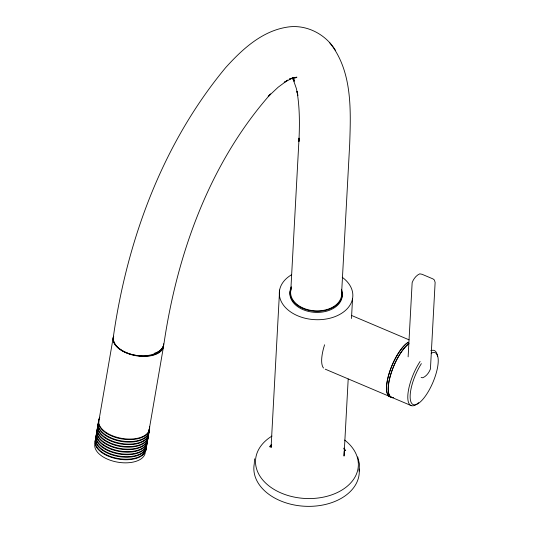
<?xml version="1.0" encoding="UTF-8"?>
<svg xmlns="http://www.w3.org/2000/svg" width="533" height="533" viewBox="0 0 533 533"><rect width="100%" height="100%" fill="white"/><g stroke="black" fill="none" stroke-linecap="round" stroke-linejoin="round"><path stroke-width="0.8" d="M344.238 451.105L344.025 456.068L348.196 379.003M359.129 471.092L359.442 463.976L357.73 456.901M254.534 458.833L254.268 463.85A52.767 36.324 3.1 0 0 304.989 506.27A52.767 36.324 3.1 0 0 359.169 468.993M279.598 290.079L271.07 447.513L271.537 446.148M290.811 290.325L299.06 138.087L298.906 141.538C299.713 124.815 299.812 107.933 297.001 91.383L297.86 95.48L296.348 88.478L292.657 77.891M341.446 296.261L349.695 143.99C350.774 111.397 352.366 74.78 332.765 46.791M351.474 318.514L352.546 298.633M408.131 356.83L412.149 282.637C413.495 278.999 416.16 275.381 419.771 273.835L422.103 274.308L432.989 278.919L434.348 279.958L435.128 282.403L430.437 368.963C429.092 372.6 426.427 376.218 422.816 377.764L421.137 377.491M95.254 441.884L97.779 427.219M98.059 425.594L113.209 337.609M145.509 451.058L163.464 346.783M271.537 444.802L270.384 446.887L271.723 444.868M269.425 446.861L271.47 444.522M289.539 79.011L293.063 77.771L284.196 82.355L287.78 80.097L278.179 87.199L268.192 96.553L270.637 93.968C209.549 163.025 176.889 254.408 163.824 344.638A25.544 15.011 7.9 0 1 135.615 355.304A25.544 15.011 7.9 0 1 113.402 336.516C127.267 239.737 162.725 143.424 225.652 67.631C241.949 49.596 261.397 31.514 286.228 27.303C305.516 23.692 325.57 33.819 335.53 50.462M289.526 79.037L296.914 77.205L292.317 77.778L296.035 77.718L294.483 77.578M292.77 77.545L294.869 77.898L293.37 77.445M351.707 315.523L408.991 339.807M325.223 369.162L390.149 396.679A29.875 10.074 -67 0 1 387.311 393.441M391.842 397.398L411.356 405.666M292.397 77.698L294.596 80.596L292.75 78.144M329.401 42.36L332.206 46.078M343.932 448.073L345.704 450.598M292.63 78.364L294.236 81.249L292.664 77.825M344.098 449.112L344.878 450.538L343.958 448.353M163.245 346.557A25.291 13.598 9.8 0 1 135.595 355.331A25.291 13.598 9.8 0 1 113.489 337.476M163.291 345.944A25.291 13.598 9.8 0 1 154.21 353.386M113.642 338.901A25.291 13.598 9.8 0 1 113.709 336.216M163.611 343.972A25.291 13.598 9.8 0 1 163.458 345.297M391.442 397.032A30.095 10.147 -67 0 1 389.117 373.36A30.095 10.147 -67 0 1 408.298 342.199M393.127 397.751A30.095 10.147 -67 0 1 390.482 375.159A30.095 10.147 -67 0 1 408.918 343.612M145.143 453.217A25.544 13.738 9.8 0 1 115.368 461.711A25.544 13.738 9.8 0 1 95.567 442.117M163.524 344.071A25.544 13.738 9.8 0 1 136.768 355.857A25.544 13.738 9.8 0 1 113.602 336.31M342.213 277.267A36.804 25.331 3.1 0 1 341.506 313.391A36.804 25.331 3.1 0 1 289.099 310.819A36.804 25.331 3.1 0 1 291.524 274.781M344.684 440.071A51.468 35.431 3.1 0 1 341.866 490.1A51.468 35.431 3.1 0 1 269.185 486.089A51.468 35.431 3.1 0 1 272.003 436.061M323.551 368.05A29.875 10.074 -67 0 1 324.604 344.778M387.105 392.754A29.875 10.074 -67 0 1 386.791 391.215M386.685 390.369A29.875 10.074 -67 0 1 392.968 363.386A29.875 10.074 -67 0 1 408.251 342.393M393.201 397.545A29.875 10.074 -67 0 1 390.576 375.119A29.875 10.074 -67 0 1 408.878 343.805M431.164 353.232A28.142 9.487 -67 0 1 433.935 379.896A28.142 9.487 -67 0 1 411.769 403.448A28.142 9.487 -67 0 1 421.376 363.633M430.724 350.741A29.875 10.074 -67 0 1 437.48 356.724M418.638 402.668A29.875 10.074 -67 0 1 407.805 396.072A29.875 10.074 -67 0 1 420.111 361.441M149.42 429.878A25.804 13.878 9.8 0 1 119.345 438.459A25.804 13.878 9.8 0 1 99.345 418.665M149.58 426.6A25.804 13.871 9.8 0 1 121.304 438.293A25.804 13.871 9.8 0 1 99.784 417.512M149.053 429.658A25.804 13.878 9.8 0 1 121.397 441.464A25.804 13.878 9.8 0 1 98.911 421.183M149.147 429.118A25.804 13.871 9.8 0 1 122.117 441.024A25.804 13.871 9.8 0 1 98.712 421.283M148.62 432.176A25.804 13.878 9.8 0 1 121.591 444.082A25.804 13.878 9.8 0 1 98.185 424.341M148.787 432.33A25.804 13.871 9.8 0 1 119.812 443.216A25.804 13.871 9.8 0 1 98.918 422.549M148.261 435.388A25.804 13.878 9.8 0 1 120.531 446.501A25.804 13.878 9.8 0 1 97.752 426.86M148.367 435.541A25.804 13.871 9.8 0 1 121.251 446.061A25.804 13.871 9.8 0 1 97.446 427.626M147.828 437.906A25.804 13.878 9.8 0 1 119.472 448.906A25.804 13.878 9.8 0 1 97.612 428.739M147.934 438.059A25.804 13.871 9.8 0 1 118.946 448.253A25.804 13.871 9.8 0 1 97.706 428.199M147.394 440.425A25.804 13.878 9.8 0 1 119.039 451.424A25.804 13.878 9.8 0 1 97.179 431.257M147.408 439.192A25.804 13.871 9.8 0 1 119.758 450.998A25.804 13.871 9.8 0 1 97.273 430.717M146.822 444.988A25.804 13.878 9.8 0 1 116.747 453.57A25.804 13.878 9.8 0 1 96.746 433.775M146.881 442.25A25.804 13.878 9.8 0 1 146.928 444.315M146.975 441.71A25.804 13.871 9.8 0 1 119.952 453.616A25.804 13.871 9.8 0 1 96.546 433.875M146.448 444.769A25.804 13.878 9.8 0 1 119.425 456.674A25.804 13.878 9.8 0 1 96.02 436.933M146.622 444.922A25.804 13.871 9.8 0 1 118.892 456.035A25.804 13.871 9.8 0 1 96.113 436.394M146.015 447.287A25.804 13.878 9.8 0 1 118.992 459.193A25.804 13.878 9.8 0 1 95.587 439.452M146.189 447.44A25.804 13.871 9.8 0 1 117.213 458.327A25.804 13.871 9.8 0 1 96.32 437.66M341.34 290.352A26.197 18.029 3.1 0 1 317.861 312.411A26.197 18.029 3.1 0 1 290.112 291.311M290.452 289.925A26.197 18.029 3.1 0 1 291.265 287.9M341.4 289.259A26.197 18.029 3.1 0 1 315.349 311.272A26.197 18.029 3.1 0 1 291.324 286.801M341.6 292.817A25.544 17.582 3.1 0 1 314.37 310.799A25.544 17.582 3.1 0 1 291.145 288.973"/></g></svg>
